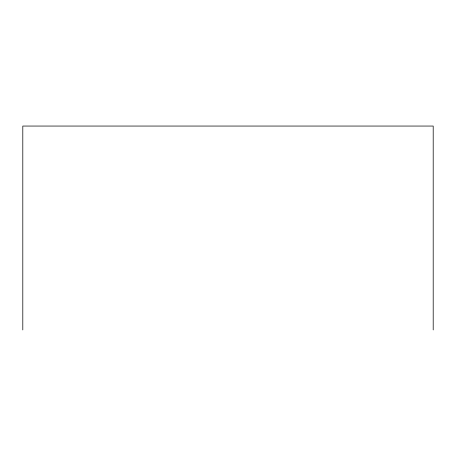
<?xml version="1.0" encoding="UTF-8"?>
<svg xmlns="http://www.w3.org/2000/svg" width="456" height="456" viewBox="0 0 456 456"><rect width="100%" height="100%" fill="white"/><g stroke="black" fill="none" stroke-linecap="round" stroke-linejoin="round"><path stroke-width="0.68" d="M433.2 329.945L433.2 126.055L22.8 126.055L22.8 329.945"/></g></svg>
